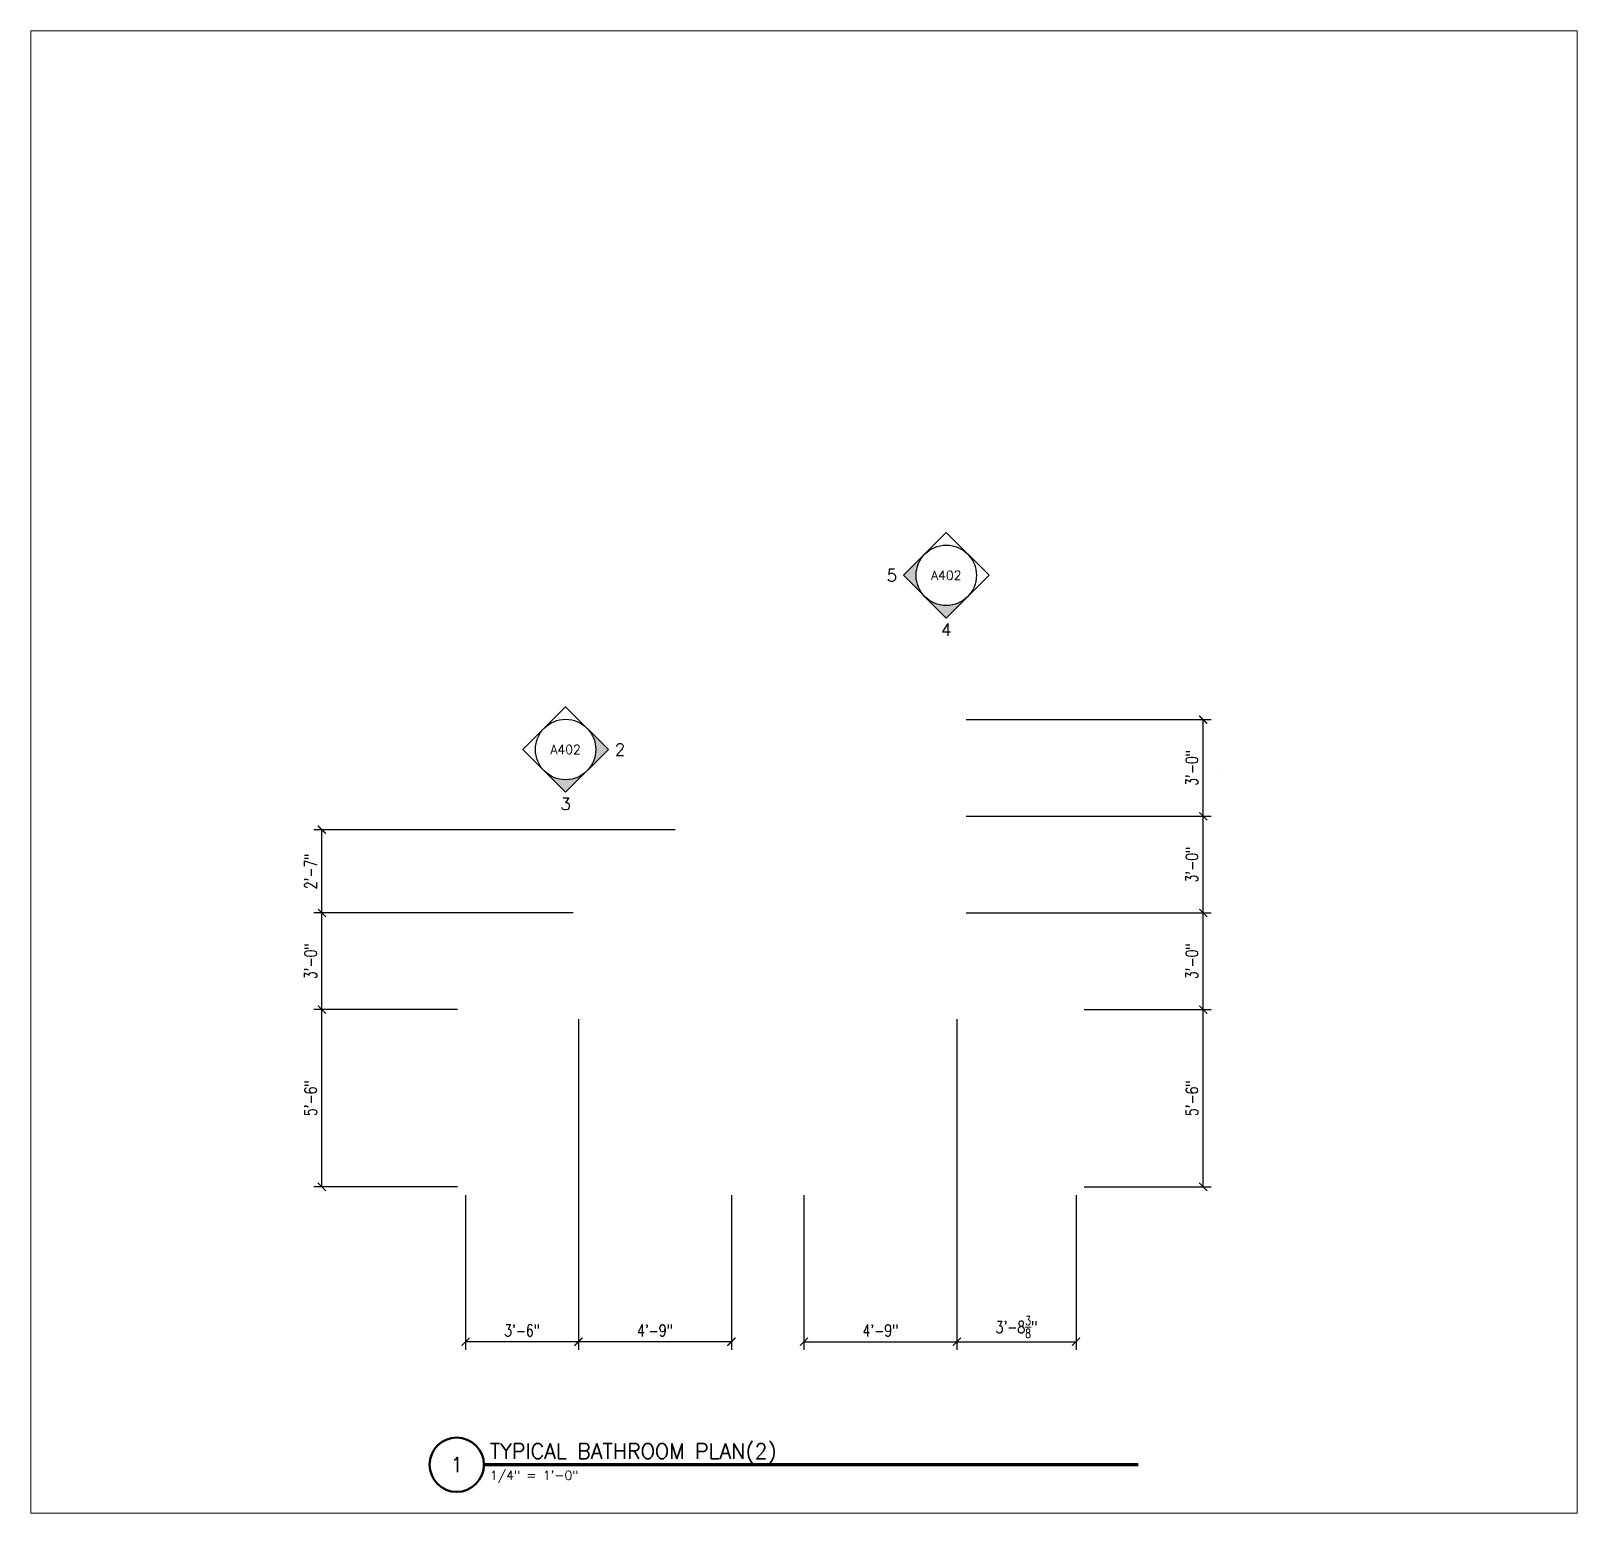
# Model space of a CAD drawing. Header units: inches. Extents: x 1203 to 1779, y 532 to 1084.
import ezdxf
from ezdxf.enums import TextEntityAlignment as Align

# ---------------------------------------------------------------- set-up
doc = ezdxf.new("R2010")
doc.units = ezdxf.units.IN
doc.header["$LTSCALE"] = 0.5
doc.header["$MEASUREMENT"] = 0
doc.layers.get('0').update_dxf_attribs({"lineweight": 18})
doc.layers.get('Defpoints').update_dxf_attribs({"color": 140, "lineweight": 18})
for name, color, linetype, lineweight in [('A-Anno-Dims', 211, 'Continuous', 18), ('A-Elev-Iden', 151, 'Continuous', 25), ('G-Anno-Ttlb', 213, 'Continuous', 50)]:
    doc.layers.add(name, color=color, linetype=linetype, lineweight=lineweight)
doc.layers.add('A-Anno-Titl-Nplt', color=140, linetype='Continuous', lineweight=18, plot=False)
doc.styles.add('Arch-Dim', font='romans.shx', dxfattribs={"width": 0.75})
doc.styles.add('RomanS', font='romans.shx')
doc.dimstyles.new('Aec-Arch-I-96', dxfattribs={"dimscale": 96, "dimtxt": 0.09375, "dimasz": 0.0625, "dimexe": 0.0625, "dimexo": 0.0625, "dimgap": 0.03125, "dimtad": 1, "dimdec": 4, "dimzin": 3, "dimdsep": 46, "dimlunit": 4, "dimtxsty": 'Arch-Dim', "dimblk": 'ARCHTICK', "dimcen": 0.09375, "dimazin": 2, "dimtfac": 0.75, "dimtdec": 4, "dimtix": 1, "dimtmove": 2, "dimatfit": 2, "dimfxl": 1, "dimtolj": 1, "dimtzin": 0, "dimarcsym": 0})

# ---------------------------------------------------------------- blocks, each defined once
blk = doc.blocks.new('_ArchTick')
at = {"color": 0, "linetype": 'ByBlock', "const_width": 0.15}
blk.add_lwpolyline([(-0.5, -0.5), (0.5, 0.5)], dxfattribs=at)
blk = doc.blocks.new('*D8')
at = {"layer": 'A-Anno-Dims', "color": 0, "lineweight": -2, "transparency": 16777216}
for p, q in [((1595.4, 719.63), (1642.76, 719.63)), ((1639.76, 653.63), (1639.76, 719.63)), ((1595.4, 653.63), (1642.76, 653.63))]:
    blk.add_line(p, q, dxfattribs=at)
at = {"layer": 'Defpoints', "color": 0, "transparency": 16777216}
for p in [(1592.4, 719.63), (1639.76, 719.63), (1592.4, 653.63)]:
    blk.add_point(p, dxfattribs=at)
at = {"layer": 'A-Anno-Dims', "color": 0, "lineweight": -2, "transparency": 16777216, "xscale": 3, "yscale": 3, "zscale": 3}
for p, rotation in [((1639.76, 719.63), 90), ((1639.76, 653.63), 270)]:
    blk.add_blockref('_ArchTick', p, dxfattribs=dict(at, rotation=rotation))
at = {"layer": 'A-Anno-Dims', "color": 0, "transparency": 16777216, "insert": (1635.58, 686.63), "char_height": 4.5, "attachment_point": 5, "rotation": 90, "style": 'Arch-Dim'}
blk.add_mtext('\\A1;5\'-6"', dxfattribs=at)
blk = doc.blocks.new('*D9')
at = {"layer": 'A-Anno-Dims', "color": 0, "lineweight": -2, "transparency": 16777216}
for p, q in [((1551.53, 755.63), (1642.76, 755.63)), ((1639.76, 719.63), (1639.76, 755.63)), ((1595.4, 719.63), (1642.76, 719.63))]:
    blk.add_line(p, q, dxfattribs=at)
at = {"layer": 'Defpoints', "color": 0, "transparency": 16777216}
for p in [(1548.53, 755.63), (1639.76, 755.63), (1592.4, 719.63)]:
    blk.add_point(p, dxfattribs=at)
at = {"layer": 'A-Anno-Dims', "color": 0, "lineweight": -2, "transparency": 16777216, "xscale": 3, "yscale": 3, "zscale": 3}
for p, rotation in [((1639.76, 755.63), 90), ((1639.76, 719.63), 270)]:
    blk.add_blockref('_ArchTick', p, dxfattribs=dict(at, rotation=rotation))
at = {"layer": 'A-Anno-Dims', "color": 0, "transparency": 16777216, "insert": (1635.58, 737.63), "char_height": 4.5, "attachment_point": 5, "rotation": 90, "style": 'Arch-Dim'}
blk.add_mtext('\\A1;3\'-0"', dxfattribs=at)
blk = doc.blocks.new('*D10')
at = {"layer": 'A-Anno-Dims', "color": 0, "lineweight": -2, "transparency": 16777216}
for p, q in [((1551.53, 791.63), (1642.76, 791.63)), ((1639.76, 755.63), (1639.76, 791.63)), ((1551.53, 755.63), (1642.76, 755.63))]:
    blk.add_line(p, q, dxfattribs=at)
at = {"layer": 'Defpoints', "color": 0, "transparency": 16777216}
for p in [(1548.53, 791.63), (1639.76, 791.63), (1548.53, 755.63)]:
    blk.add_point(p, dxfattribs=at)
at = {"layer": 'A-Anno-Dims', "color": 0, "lineweight": -2, "transparency": 16777216, "xscale": 3, "yscale": 3, "zscale": 3}
for p, rotation in [((1639.76, 791.63), 90), ((1639.76, 755.63), 270)]:
    blk.add_blockref('_ArchTick', p, dxfattribs=dict(at, rotation=rotation))
at = {"layer": 'A-Anno-Dims', "color": 0, "transparency": 16777216, "insert": (1635.58, 773.63), "char_height": 4.5, "attachment_point": 5, "rotation": 90, "style": 'Arch-Dim'}
blk.add_mtext('\\A1;3\'-0"', dxfattribs=at)
blk = doc.blocks.new('*D11')
at = {"layer": 'A-Anno-Dims', "color": 0, "lineweight": -2, "transparency": 16777216}
for p, q in [((1551.53, 827.63), (1642.76, 827.63)), ((1639.76, 791.63), (1639.76, 827.63)), ((1551.53, 791.63), (1642.76, 791.63))]:
    blk.add_line(p, q, dxfattribs=at)
at = {"layer": 'Defpoints', "color": 0, "transparency": 16777216}
for p in [(1548.53, 827.63), (1639.76, 827.63), (1548.53, 791.63)]:
    blk.add_point(p, dxfattribs=at)
at = {"layer": 'A-Anno-Dims', "color": 0, "lineweight": -2, "transparency": 16777216, "xscale": 3, "yscale": 3, "zscale": 3}
for p, rotation in [((1639.76, 827.63), 90), ((1639.76, 791.63), 270)]:
    blk.add_blockref('_ArchTick', p, dxfattribs=dict(at, rotation=rotation))
at = {"layer": 'A-Anno-Dims', "color": 0, "transparency": 16777216, "insert": (1635.58, 809.63), "char_height": 4.5, "attachment_point": 5, "rotation": 90, "style": 'Arch-Dim'}
blk.add_mtext('\\A1;3\'-0"', dxfattribs=at)
blk = doc.blocks.new('*D12')
at = {"layer": 'A-Anno-Dims', "color": 0, "lineweight": -2, "transparency": 16777216}
for p, q in [((1362, 719.63), (1308.46, 719.63)), ((1311.46, 653.63), (1311.46, 719.63)), ((1362, 653.63), (1308.46, 653.63))]:
    blk.add_line(p, q, dxfattribs=at)
at = {"layer": 'Defpoints', "color": 0, "transparency": 16777216}
for p in [(1311.46, 719.63), (1365, 719.63), (1365, 653.63)]:
    blk.add_point(p, dxfattribs=at)
at = {"layer": 'A-Anno-Dims', "color": 0, "lineweight": -2, "transparency": 16777216, "xscale": 3, "yscale": 3, "zscale": 3}
for p, rotation in [((1311.46, 719.63), 90), ((1311.46, 653.63), 270)]:
    blk.add_blockref('_ArchTick', p, dxfattribs=dict(at, rotation=rotation))
at = {"layer": 'A-Anno-Dims', "color": 0, "transparency": 16777216, "insert": (1307.28, 686.63), "char_height": 4.5, "attachment_point": 5, "rotation": 90, "style": 'Arch-Dim'}
blk.add_mtext('\\A1;5\'-6"', dxfattribs=at)
blk = doc.blocks.new('*D13')
at = {"layer": 'A-Anno-Dims', "color": 0, "lineweight": -2, "transparency": 16777216}
for p, q in [((1405.03, 755.63), (1308.46, 755.63)), ((1311.46, 719.63), (1311.46, 755.63)), ((1362, 719.63), (1308.46, 719.63))]:
    blk.add_line(p, q, dxfattribs=at)
at = {"layer": 'Defpoints', "color": 0, "transparency": 16777216}
for p in [(1311.46, 755.63), (1408.03, 755.63), (1365, 719.63)]:
    blk.add_point(p, dxfattribs=at)
at = {"layer": 'A-Anno-Dims', "color": 0, "lineweight": -2, "transparency": 16777216, "xscale": 3, "yscale": 3, "zscale": 3}
for p, rotation in [((1311.46, 755.63), 90), ((1311.46, 719.63), 270)]:
    blk.add_blockref('_ArchTick', p, dxfattribs=dict(at, rotation=rotation))
at = {"layer": 'A-Anno-Dims', "color": 0, "transparency": 16777216, "insert": (1307.28, 737.63), "char_height": 4.5, "attachment_point": 5, "rotation": 90, "style": 'Arch-Dim'}
blk.add_mtext('\\A1;3\'-0"', dxfattribs=at)
blk = doc.blocks.new('*D14')
at = {"layer": 'A-Anno-Dims', "color": 0, "lineweight": -2, "transparency": 16777216}
for p, q in [((1443.03, 786.63), (1308.46, 786.63)), ((1311.46, 755.63), (1311.46, 786.63)), ((1405.03, 755.63), (1308.46, 755.63))]:
    blk.add_line(p, q, dxfattribs=at)
at = {"layer": 'Defpoints', "color": 0, "transparency": 16777216}
for p in [(1311.46, 786.63), (1446.03, 786.63), (1408.03, 755.63)]:
    blk.add_point(p, dxfattribs=at)
at = {"layer": 'A-Anno-Dims', "color": 0, "lineweight": -2, "transparency": 16777216, "xscale": 3, "yscale": 3, "zscale": 3}
for p, rotation in [((1311.46, 786.63), 90), ((1311.46, 755.63), 270)]:
    blk.add_blockref('_ArchTick', p, dxfattribs=dict(at, rotation=rotation))
at = {"layer": 'A-Anno-Dims', "color": 0, "transparency": 16777216, "insert": (1307.28, 771.13), "char_height": 4.5, "attachment_point": 5, "rotation": 90, "style": 'Arch-Dim'}
blk.add_mtext('\\A1;2\'-7"', dxfattribs=at)
blk = doc.blocks.new('*D15')
at = {"layer": 'A-Anno-Dims', "color": 0, "lineweight": -2, "transparency": 16777216}
for p, q in [((1548.03, 716.13), (1548.03, 592.94)), ((1491.03, 650.5), (1491.03, 592.94)), ((1491.03, 595.94), (1548.03, 595.94))]:
    blk.add_line(p, q, dxfattribs=at)
at = {"layer": 'Defpoints', "color": 0, "transparency": 16777216}
for p in [(1548.03, 719.13), (1491.03, 653.5), (1548.03, 595.94)]:
    blk.add_point(p, dxfattribs=at)
at = {"layer": 'A-Anno-Dims', "color": 0, "lineweight": -2, "transparency": 16777216, "xscale": 3, "yscale": 3, "zscale": 3, "rotation": 180}
blk.add_blockref('_ArchTick', (1491.03, 595.94), dxfattribs=at)
at = {"layer": 'A-Anno-Dims', "color": 0, "lineweight": -2, "transparency": 16777216, "xscale": 3, "yscale": 3, "zscale": 3}
blk.add_blockref('_ArchTick', (1548.03, 595.94), dxfattribs=at)
at = {"layer": 'A-Anno-Dims', "color": 0, "transparency": 16777216, "insert": (1519.53, 600.12), "char_height": 4.5, "attachment_point": 5, "style": 'Arch-Dim'}
blk.add_mtext('\\A1;4\'-9"', dxfattribs=at)
blk = doc.blocks.new('*D16')
at = {"layer": 'A-Anno-Dims', "color": 0, "lineweight": -2, "transparency": 16777216}
for p, q in [((1548.03, 716.13), (1548.03, 592.94)), ((1592.4, 650.5), (1592.4, 592.94)), ((1548.03, 595.94), (1592.4, 595.94))]:
    blk.add_line(p, q, dxfattribs=at)
at = {"layer": 'Defpoints', "color": 0, "transparency": 16777216}
for p in [(1548.03, 719.13), (1592.4, 653.5), (1592.4, 595.94)]:
    blk.add_point(p, dxfattribs=at)
at = {"layer": 'A-Anno-Dims', "color": 0, "lineweight": -2, "transparency": 16777216, "xscale": 3, "yscale": 3, "zscale": 3, "rotation": 180}
blk.add_blockref('_ArchTick', (1548.03, 595.94), dxfattribs=at)
at = {"layer": 'A-Anno-Dims', "color": 0, "lineweight": -2, "transparency": 16777216, "xscale": 3, "yscale": 3, "zscale": 3}
blk.add_blockref('_ArchTick', (1592.4, 595.94), dxfattribs=at)
at = {"layer": 'A-Anno-Dims', "color": 0, "transparency": 16777216, "insert": (1570.21, 601.38), "char_height": 4.5, "attachment_point": 5, "style": 'Arch-Dim'}
blk.add_mtext('\\A1;3\'-8{\\H0.750000x;\\S3/8;}"', dxfattribs=at)
blk = doc.blocks.new('*D17')
at = {"layer": 'A-Anno-Dims', "color": 0, "lineweight": -2, "transparency": 16777216}
for p, q in [((1407.03, 716.13), (1407.03, 592.94)), ((1464.03, 650.5), (1464.03, 592.94)), ((1464.03, 595.94), (1407.03, 595.94))]:
    blk.add_line(p, q, dxfattribs=at)
at = {"layer": 'Defpoints', "color": 0, "transparency": 16777216}
for p in [(1407.03, 719.13), (1464.03, 653.5), (1407.03, 595.94)]:
    blk.add_point(p, dxfattribs=at)
at = {"layer": 'A-Anno-Dims', "color": 0, "lineweight": -2, "transparency": 16777216, "xscale": 3, "yscale": 3, "zscale": 3, "rotation": 180}
blk.add_blockref('_ArchTick', (1407.03, 595.94), dxfattribs=at)
at = {"layer": 'A-Anno-Dims', "color": 0, "lineweight": -2, "transparency": 16777216, "xscale": 3, "yscale": 3, "zscale": 3}
blk.add_blockref('_ArchTick', (1464.03, 595.94), dxfattribs=at)
at = {"layer": 'A-Anno-Dims', "color": 0, "transparency": 16777216, "insert": (1435.53, 600.12), "char_height": 4.5, "attachment_point": 5, "style": 'Arch-Dim'}
blk.add_mtext('\\A1;4\'-9"', dxfattribs=at)
blk = doc.blocks.new('*D18')
at = {"layer": 'A-Anno-Dims', "color": 0, "lineweight": -2, "transparency": 16777216}
for p, q in [((1407.03, 716.13), (1407.03, 592.94)), ((1365, 650.5), (1365, 592.94)), ((1407.03, 595.94), (1365, 595.94))]:
    blk.add_line(p, q, dxfattribs=at)
at = {"layer": 'Defpoints', "color": 0, "transparency": 16777216}
for p in [(1407.03, 719.13), (1365, 653.5), (1365, 595.94)]:
    blk.add_point(p, dxfattribs=at)
at = {"layer": 'A-Anno-Dims', "color": 0, "lineweight": -2, "transparency": 16777216, "xscale": 3, "yscale": 3, "zscale": 3, "rotation": 180}
blk.add_blockref('_ArchTick', (1365, 595.94), dxfattribs=at)
at = {"layer": 'A-Anno-Dims', "color": 0, "lineweight": -2, "transparency": 16777216, "xscale": 3, "yscale": 3, "zscale": 3}
blk.add_blockref('_ArchTick', (1407.03, 595.94), dxfattribs=at)
at = {"layer": 'A-Anno-Dims', "color": 0, "transparency": 16777216, "insert": (1386.01, 600.12), "char_height": 4.5, "attachment_point": 5, "style": 'Arch-Dim'}
blk.add_mtext('\\A1;3\'-6"', dxfattribs=at)
blk = doc.blocks.new('Anno_Elevation_B1')
at = {"color": 0, "linetype": 'ByBlock', "lineweight": -2}
blk.add_lwpolyline([(-3.54, 0), (0, 3.54), (3.54, 0), (0, -3.54)], close=True, dxfattribs=at)
blk.add_circle((0, 0), 2.5, dxfattribs=at)
at = {"color": 0, "linetype": 'ByBlock', "lineweight": -2, "style": 'RomanS'}
blk.add_attdef('SHEET', text='', height=0.75, dxfattribs=at).set_placement((0, 0), align=Align.MIDDLE)
blk = doc.blocks.new('Anno_Arrow_1234')
at = {"linetype": 'ByBlock', "lineweight": -2}
blk.add_hatch(color=0, dxfattribs=at).paths.add_polyline_path([(0, 3.54), (-1.77, 1.77, -0.198912), (0, 2.5, -0.198912), (1.77, 1.77)])
at = {"color": 0, "linetype": 'ByBlock', "lineweight": -2, "style": 'RomanS'}
blk.add_attdef('NUMBER', text='', height=1, dxfattribs=at).set_placement((0, 4.5), align=Align.MIDDLE)
blk = doc.blocks.new('Anno_Title_A1')
at = {"color": 0, "linetype": 'ByBlock', "lineweight": -2}
blk.add_circle((0, 0), 2.25, dxfattribs=at)
blk.add_circle((0, 0), 2.25, dxfattribs=at)
at = {"color": 0, "linetype": 'ByBlock', "lineweight": -2, "style": 'RomanS'}
blk.add_attdef('NUMBER', text='', height=1.25, dxfattribs=at).set_placement((0, 0), align=Align.MIDDLE)
blk = doc.blocks.new('Anno_Title_T1')
at = {"color": 0, "linetype": 'ByBlock', "lineweight": -2, "style": 'RomanS'}
blk.add_attdef('TITLE', (2.75, 0.5), '', height=1.25, dxfattribs=at)
blk.add_attdef('SCALE', text='', height=0.75, dxfattribs=at).set_placement((2.75, -0.5), align=Align.TOP_LEFT)

msp = doc.modelspace()

# ---------------------------------------------------------------- linework, layer by layer
at = {"layer": 'A-Anno-Dims'}
msp.add_line((1647.0625, 808.125), (1647.0625, 808.125), dxfattribs=at)
at = {"layer": 'A-Anno-Titl-Nplt'}
msp.add_lwpolyline([(1203.0625, 532.125), (1779.0625, 532.125), (1779.0625, 1084.125), (1203.0625, 1084.125)], close=True, dxfattribs=at)
at = {"layer": 'G-Anno-Ttlb'}
msp.add_lwpolyline([(1371.8125, 550.125, 1.2, 1.2, 0), (1615.5625, 550.125, 1.2, 1.2, 0)], format="xyseb", dxfattribs=at)

# ---------------------------------------------------------------- block references
at = {"layer": 'A-Elev-Iden'}
ref = msp.add_blockref('Anno_Elevation_B1', (1544.0625, 881.375), dxfattribs=dict(at, xscale=4.5, yscale=4.5, zscale=4.5))
ref.add_attrib('SHEET', 'A402', dxfattribs={"layer": '0', "color": 0, "linetype": 'ByBlock', "lineweight": -2, "height": 3.375, "style": 'Arch-Dim'}).set_placement((1544.0625, 881.375), align=Align.MIDDLE)
ref = msp.add_blockref('Anno_Arrow_1234', (1544.0625, 881.375), dxfattribs=dict(at, xscale=4.5, yscale=4.5, zscale=4.5, rotation=90))
ref.add_attrib('NUMBER', '5', dxfattribs={"layer": '0', "color": 0, "linetype": 'ByBlock', "lineweight": -2, "height": 4.5, "style": 'Arch-Dim'}).set_placement((1523.8125, 881.375), align=Align.MIDDLE)
ref = msp.add_blockref('Anno_Arrow_1234', (1544.0625, 881.375), dxfattribs=dict(at, xscale=4.5, yscale=4.5, zscale=4.5, rotation=180))
ref.add_attrib('NUMBER', '4', dxfattribs={"layer": '0', "color": 0, "linetype": 'ByBlock', "lineweight": -2, "height": 4.5, "style": 'Arch-Dim'}).set_placement((1544.0625, 861.125), align=Align.MIDDLE)
ref = msp.add_blockref('Anno_Elevation_B1', (1402.25, 816.5), dxfattribs=dict(at, xscale=4.5, yscale=4.5, zscale=4.5))
ref.add_attrib('SHEET', 'A402', dxfattribs={"layer": '0', "color": 0, "linetype": 'ByBlock', "lineweight": -2, "height": 3.375, "style": 'Arch-Dim'}).set_placement((1402.25, 816.5), align=Align.MIDDLE)
ref = msp.add_blockref('Anno_Arrow_1234', (1402.25, 816.5), dxfattribs=dict(at, xscale=4.5, yscale=4.5, zscale=4.5, rotation=270))
ref.add_attrib('NUMBER', '2', dxfattribs={"layer": '0', "color": 0, "linetype": 'ByBlock', "lineweight": -2, "height": 4.5, "style": 'Arch-Dim'}).set_placement((1422.5, 816.5), align=Align.MIDDLE)
ref = msp.add_blockref('Anno_Arrow_1234', (1402.25, 816.5), dxfattribs=dict(at, xscale=4.5, yscale=4.5, zscale=4.5, rotation=180))
ref.add_attrib('NUMBER', '3', dxfattribs={"layer": '0', "color": 0, "linetype": 'ByBlock', "lineweight": -2, "height": 4.5, "style": 'Arch-Dim'}).set_placement((1402.25, 796.25), align=Align.MIDDLE)
at = {"layer": 'G-Anno-Ttlb'}
ref = msp.add_blockref('Anno_Title_A1', (1361.6875, 550.125), dxfattribs=dict(at, xscale=4.5, yscale=4.5, zscale=4.5))
ref.add_attrib('NUMBER', '1', dxfattribs={"layer": '0', "color": 0, "linetype": 'ByBlock', "lineweight": -2, "height": 5.625, "style": 'Arch-Dim'}).set_placement((1361.6875, 550.125), align=Align.MIDDLE)
ref = msp.add_blockref('Anno_Title_T1', (1361.6875, 550.125), dxfattribs=dict(at, xscale=4.5, yscale=4.5, zscale=4.5))
ref.add_attrib('SCALE', '1/4" = 1\'-0"', dxfattribs={"layer": '0', "color": 0, "linetype": 'ByBlock', "lineweight": -2, "height": 3.375, "style": 'Arch-Dim'}).set_placement((1374.0625, 547.875), align=Align.TOP_LEFT)
ref.add_attrib('TITLE', 'TYPICAL BATHROOM PLAN(2)', (1374.0625, 552.375), dxfattribs={"layer": '0', "color": 0, "linetype": 'ByBlock', "lineweight": -2, "height": 5.625, "style": 'Arch-Dim'})

# ---------------------------------------------------------------- dimensions: what is measured, and where the dimension line sits
at = {"layer": 'A-Anno-Dims'}
for base, p1, p2, picture, middle in [((1639.75705, 827.625), (1548.526, 791.625), (1548.526, 827.625), '*D11', (1635.57848, 809.625)), ((1639.75705, 791.625), (1548.526, 755.625), (1548.526, 791.625), '*D10', (1635.57848, 773.625)), ((1311.45713, 786.625), (1408.026, 755.625), (1446.026, 786.625), '*D14', (1307.27856, 771.125)), ((1311.45713, 755.625), (1365, 719.625), (1408.026, 755.625), '*D13', (1307.27856, 737.625)), ((1639.75705, 755.625), (1592.401, 719.625), (1548.526, 755.625), '*D9', (1635.57848, 737.625)), ((1311.45713, 719.625), (1365, 653.625), (1365, 719.625), '*D12', (1307.27856, 686.625)), ((1639.75705, 719.625), (1592.401, 653.625), (1592.401, 719.625), '*D8', (1635.57848, 686.625))]:
    dim = msp.add_linear_dim(base=base, p1=p1, p2=p2, angle=90, dimstyle='Aec-Arch-I-96', override={"dimscale": 48}, dxfattribs=at)
    dim.commit()
    dim.dimension.update_dxf_attribs({"geometry": picture, "text_midpoint": middle})
for base, p1, p2, picture, middle in [((1365, 595.9375), (1407.026, 719.125), (1365, 653.5), '*D18', (1386.013, 600.11607)), ((1407.026, 595.9375), (1464.026, 653.5), (1407.026, 719.125), '*D17', (1435.526, 600.11607)), ((1548.026, 595.9375), (1491.026, 653.5), (1548.026, 719.125), '*D15', (1519.526, 600.11607)), ((1592.401, 595.9375), (1548.026, 719.125), (1592.401, 653.5), '*D16', (1570.2135, 601.375))]:
    dim = msp.add_linear_dim(base=base, p1=p1, p2=p2, dimstyle='Aec-Arch-I-96', override={"dimscale": 48}, dxfattribs=at)
    dim.commit()
    dim.dimension.update_dxf_attribs({"geometry": picture, "text_midpoint": middle})

doc.saveas('drawing.dxf')
